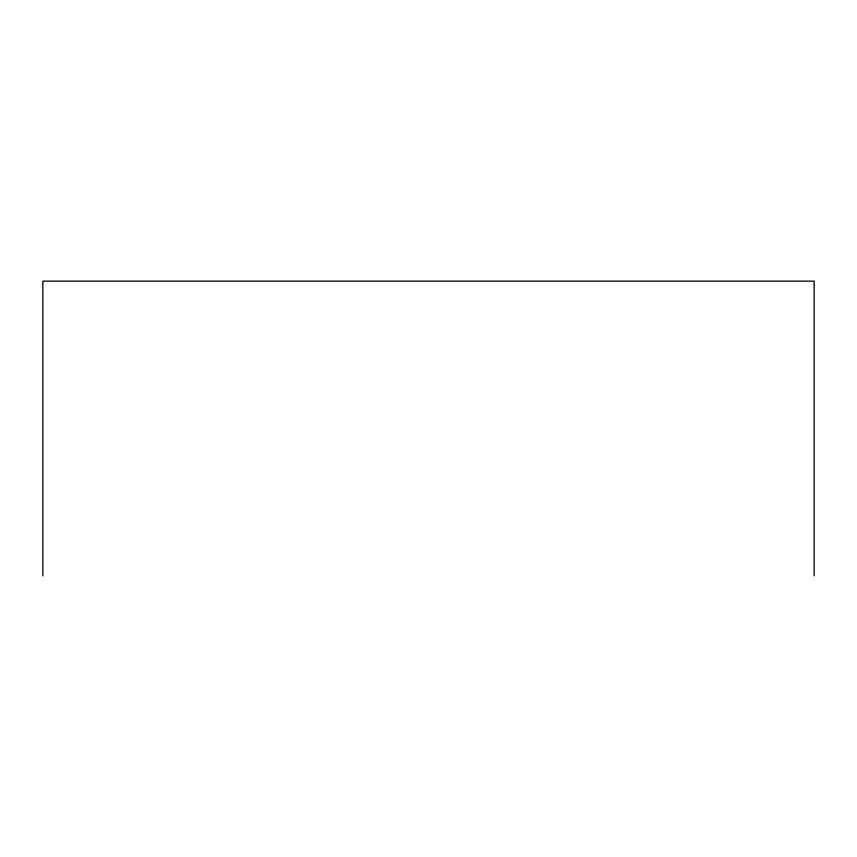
<?xml version="1.0" encoding="UTF-8"?>
<svg xmlns="http://www.w3.org/2000/svg" width="857" height="857" viewBox="0 0 857 857"><rect width="100%" height="100%" fill="white"/><g stroke="black" fill="none" stroke-linecap="round" stroke-linejoin="round"><path stroke-width="1.29" d="M814.15 575.861L814.15 281.139L42.85 281.139L42.85 575.861"/></g></svg>
